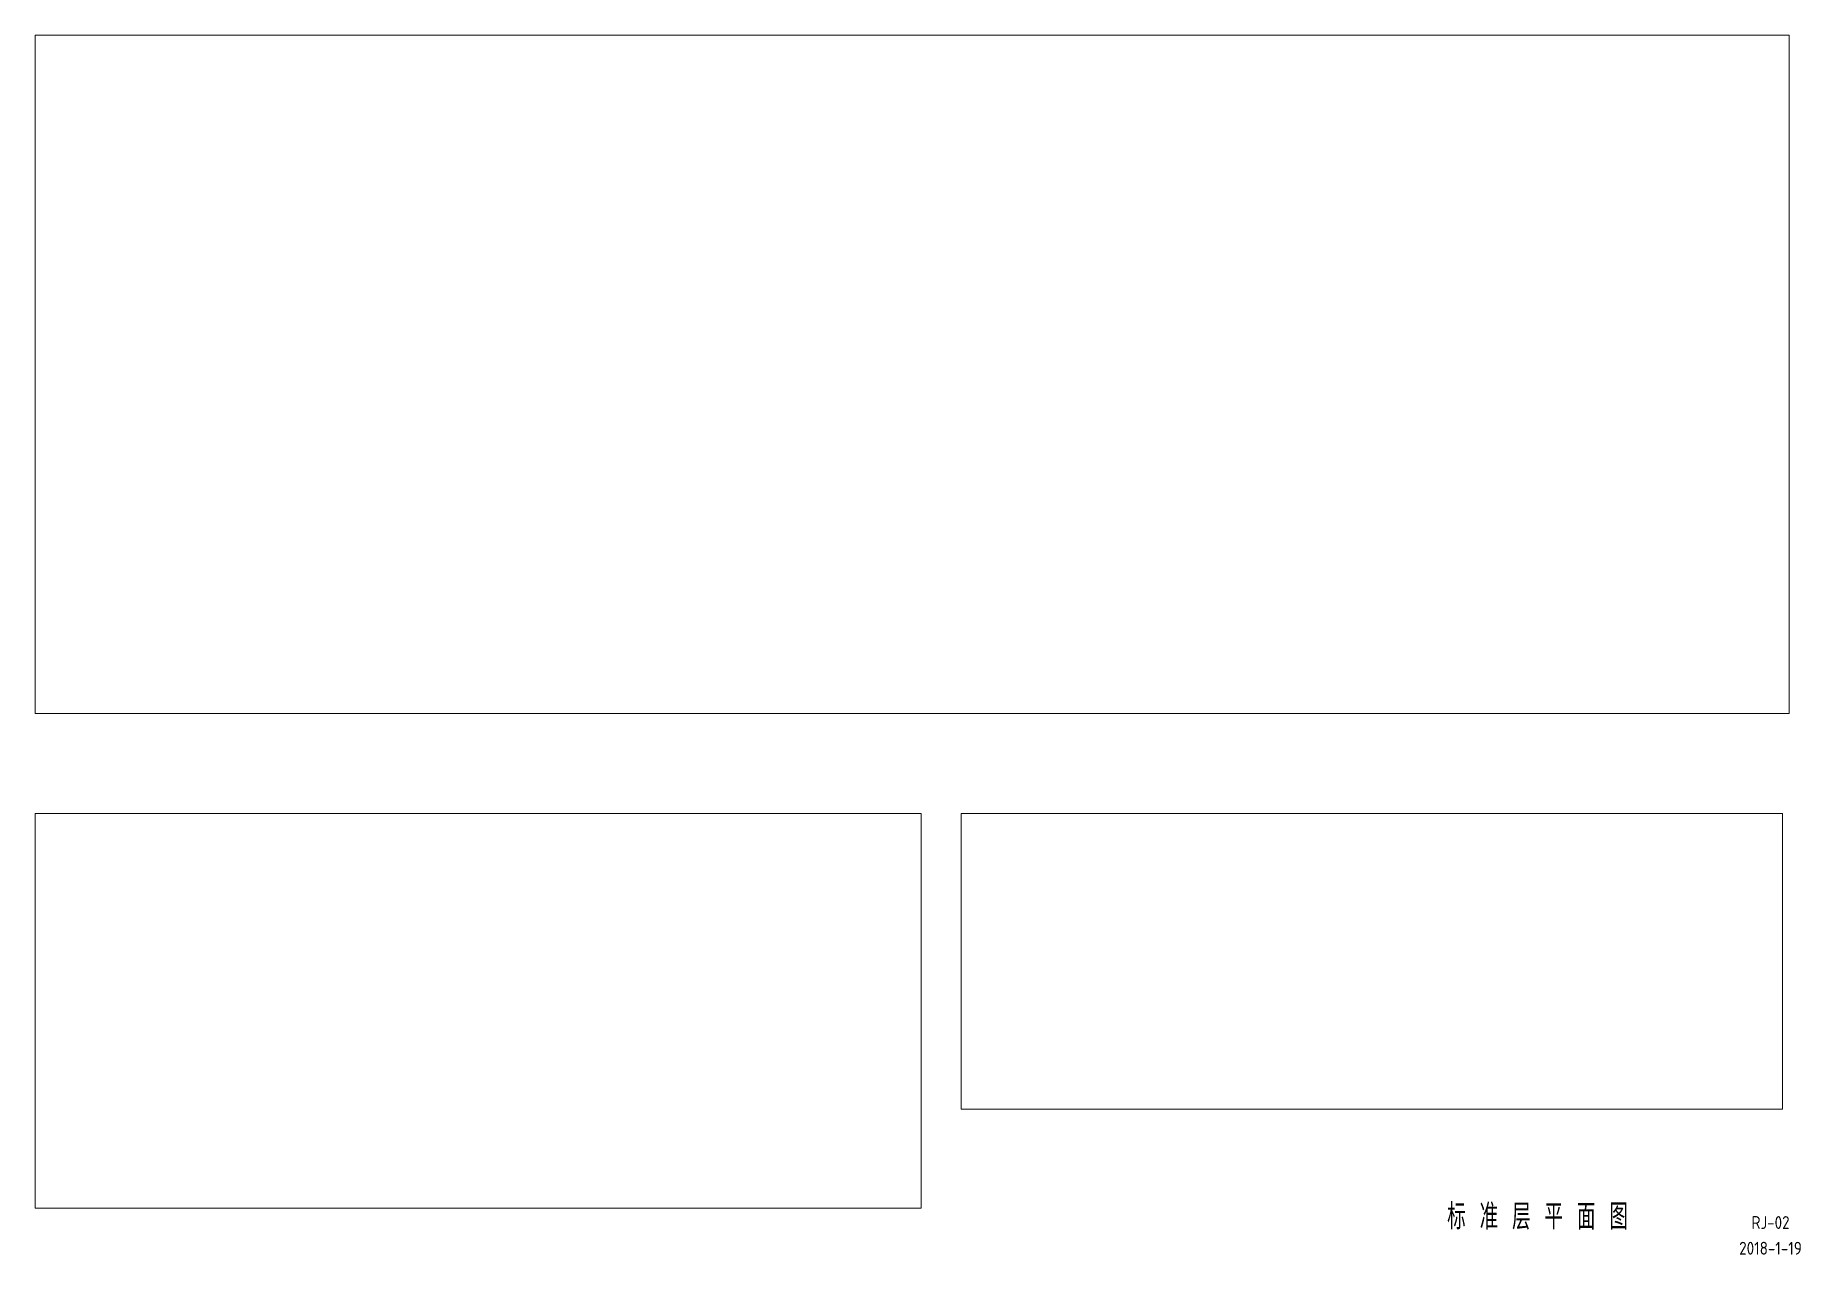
# Paper-space layout 'A' of a CAD drawing. Extents: x 34 to 583, y 12 to 391.
import ezdxf

# ---------------------------------------------------------------- set-up
doc = ezdxf.new("R2010")
doc.units = 0
doc.header["$LTSCALE"] = 10
doc.header["$MEASUREMENT"] = 0
doc.styles.get("Standard").update_dxf_attribs({"font": 'gbenor.shx', "bigfont": 'gbcbig.shx'})

psp = doc.layouts.new('A')

# ---------------------------------------------------------------- texts
at = {"attachment_point": 5}
for s, width, insert, char_height in [('标 准 层 平 面 图', 95, (501.5, 23.78), 8), ('RJ-02', 20, (574, 22), 4), ('2018-1-19', 20, (574, 14), 4)]:
    psp.add_mtext_dynamic_manual_height_columns(s, width=width, gutter_width=1750, heights=[0], dxfattribs=dict(at, insert=insert, char_height=char_height))

# ---------------------------------------------------------------- viewports
at = {"layer": 'Defpoints', "view_target_point": (6, 4.5)}
psp.add_viewport(center=(306.93, 285.8), size=(545.82, 210.9376), view_center_point=(50502.91, 30804.75), view_height=31483.2213, dxfattribs=at)
at = {"layer": 'Defpoints'}
for center, size, view_center_point, view_height, status, view_target_point in [((171.85, 87.85), (275.64, 122.7864), (39930.39, 11280.62), 5581.1999, 3, (6, 4.5)), ((449.94, 103.23), (255.58, 92.0144), (389.59, -44.45), 4600.7253, 4, (60497.73, 6400.55))]:
    psp.add_viewport(center=center, size=size, view_center_point=view_center_point, view_height=view_height, status=status, dxfattribs=dict(at, view_target_point=view_target_point))

doc.saveas('drawing.dxf')
